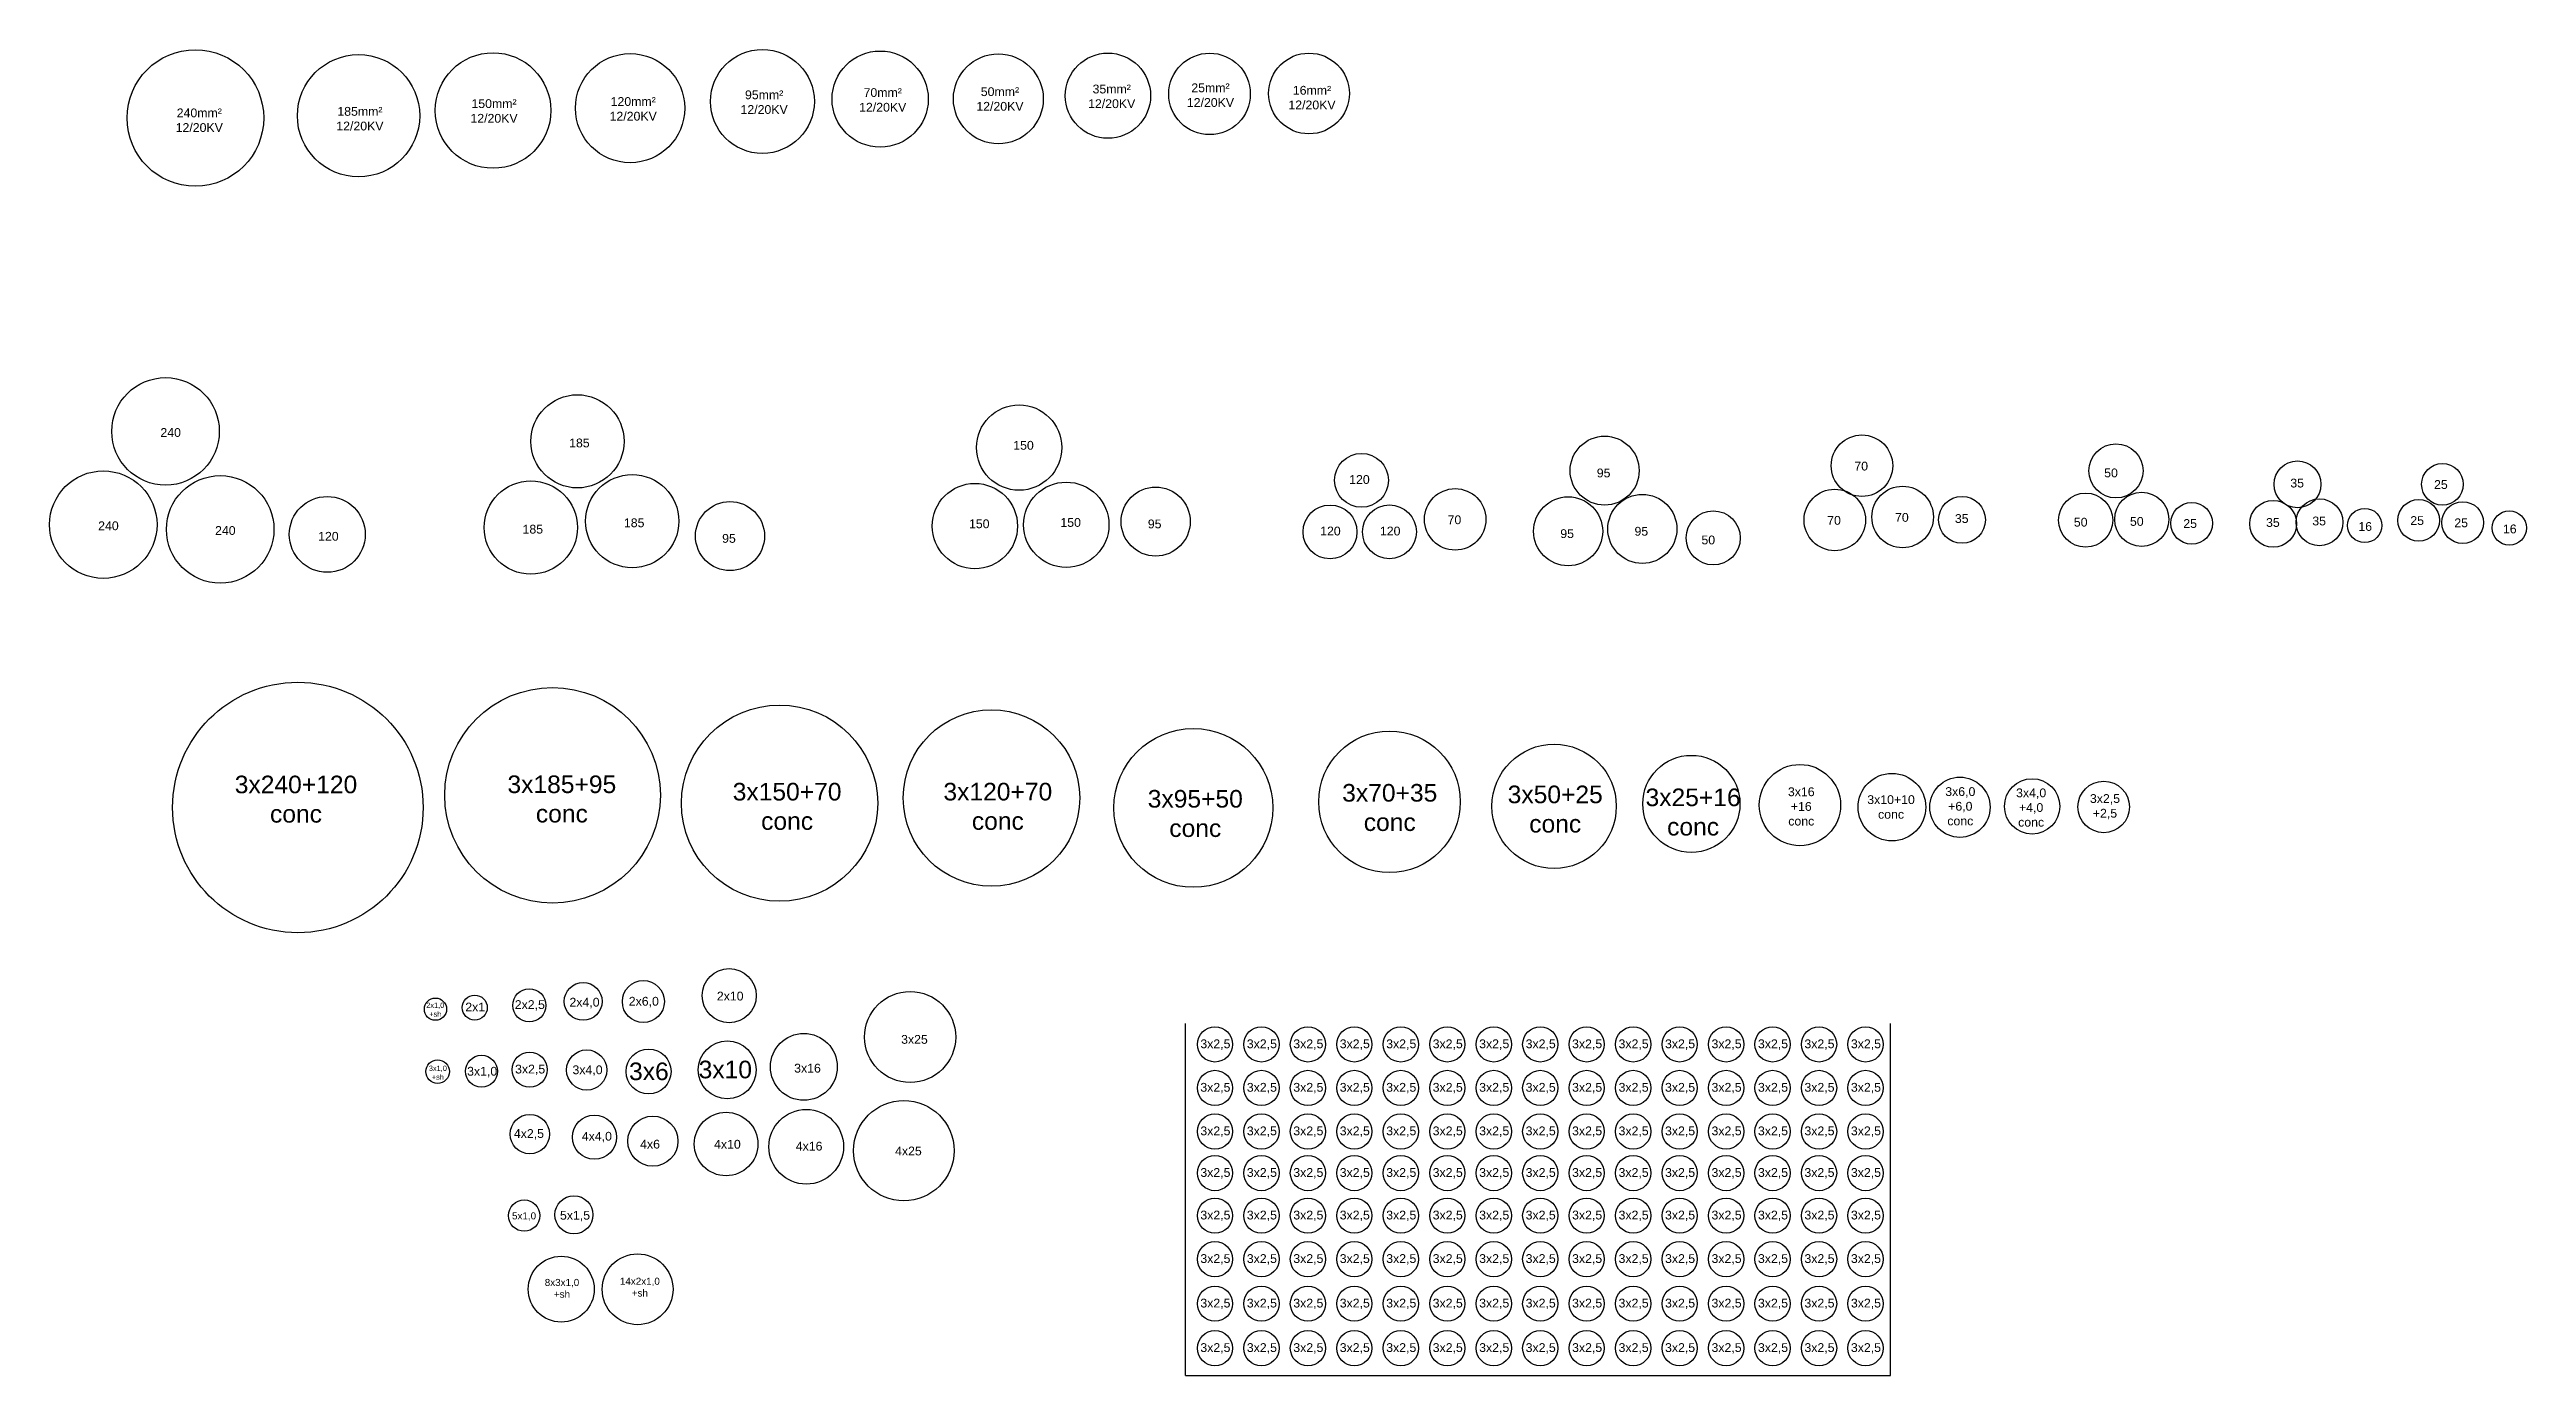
# Model space of a CAD drawing. Header units: millimetres. Extents: x 2239 to 2941, y 3402 to 3778.
import ezdxf

# ---------------------------------------------------------------- set-up
doc = ezdxf.new("R2010")
doc.units = ezdxf.units.MM
doc.styles.get("Standard").update_dxf_attribs({"font": 'arial.ttf'})

# ---------------------------------------------------------------- blocks, each defined once
blk = doc.blocks.new('G$CE91E9340')
blk.add_circle((35.55, 35.55), 35.55)
at = {"insert": (35.01, 37.89), "char_height": 5, "width": 39.1691, "attachment_point": 5}
blk.add_mtext('3x240+120 conc', dxfattribs=at)
blk = doc.blocks.new('G$C7A9256ED')
blk.add_circle((6.37, 6.37), 6.37)
at = {"insert": (6.45, 6.38), "char_height": 5, "width": 14.608, "attachment_point": 5}
blk.add_mtext('3x6', dxfattribs=at)
blk = doc.blocks.new('G$C7DEFD49B')
blk.add_circle((8.22, 8.22), 8.22)
at = {"insert": (7.66, 8.29), "char_height": 5, "width": 14.608, "attachment_point": 5}
blk.add_mtext('3x10', dxfattribs=at)
blk = doc.blocks.new('G$CB6ABA147')
blk.add_circle((4.69, 4.69), 4.7)
at = {"insert": (4.83, 4.67), "char_height": 2.5, "width": 14.608, "attachment_point": 5}
blk.add_mtext('2x2,5', dxfattribs=at)
blk = doc.blocks.new('G$CA159C4F4')
blk.add_circle((27.85, 27.85), 27.85)
at = {"insert": (29.99, 26.92), "char_height": 5, "width": 39.1691, "attachment_point": 5}
blk.add_mtext('3x150+70 conc', dxfattribs=at)
blk = doc.blocks.new('G$C28112C6A')
blk.add_circle((5.6, 5.6), 5.59)
at = {"insert": (5.35, 5.53), "char_height": 2.5, "width": 14.608, "attachment_point": 5}
blk.add_mtext('4x2,5', dxfattribs=at)
blk = doc.blocks.new('G$C62D8B23F')
blk.add_circle((5.01, 5.01), 5)
at = {"insert": (5.13, 4.95), "char_height": 2.5, "width": 14.608, "attachment_point": 5}
blk.add_mtext('3x2,5', dxfattribs=at)
blk = doc.blocks.new('G$C0779740E')
blk.add_circle((5.96, 5.96), 5.96)
at = {"insert": (6.09, 5.8), "char_height": 2.5, "width": 14.608, "attachment_point": 5}
blk.add_mtext('2x6,0', dxfattribs=at)
blk = doc.blocks.new('G$C5854BDB7')
blk.add_circle((5.37, 5.37), 5.37)
at = {"insert": (5.75, 4.91), "char_height": 2.5, "width": 14.608, "attachment_point": 5}
blk.add_mtext('2x4,0', dxfattribs=at)
blk = doc.blocks.new('G$C4535CDA1')
for centre in [(24.67, 34.39), (12.11, 12.11), (38.05, 12.48)]:
    blk.add_circle(centre, 12.11)
at = {"char_height": 2.5, "width": 14.608, "attachment_point": 5}
for insert in [(25.91, 35.02), (39.29, 13.12), (13.35, 12.74)]:
    blk.add_mtext('150', dxfattribs=dict(at, insert=insert))
blk = doc.blocks.new('G$C9EB80DD1')
blk.add_circle((4.53, 4.53), 4.53)
at = {"insert": (4.71, 4.31), "char_height": 2.5, "width": 14.608, "attachment_point": 5}
blk.add_mtext('3x1,0', dxfattribs=at)
blk = doc.blocks.new('G$C807C6C27')
blk.add_circle((9.5, 9.5), 9.5)
at = {"insert": (10.54, 9.12), "char_height": 2.5, "width": 14.608, "attachment_point": 5}
blk.add_mtext('3x16', dxfattribs=at)
blk = doc.blocks.new('G$C59B5E221')
blk.add_circle((8.73, 8.73), 8.73)
at = {"insert": (8.52, 8.6), "char_height": 2.5, "width": 14.608, "attachment_point": 5}
blk.add_mtext('70', dxfattribs=at)
blk = doc.blocks.new('G$C60C21184')
blk.add_circle((6.65, 6.65), 6.65)
at = {"insert": (6.57, 6.99), "char_height": 2.5, "width": 14.608, "attachment_point": 5}
blk.add_mtext('35', dxfattribs=at)
blk = doc.blocks.new('G$C7792AFF7')
blk.add_circle((6.27, 6.27), 6.26)
at = {"insert": (6.96, 6.29), "char_height": 2.5, "width": 14.608, "attachment_point": 5}
blk.add_mtext('4x4,0', dxfattribs=at)
blk = doc.blocks.new('G$C458D70A0')
blk.add_circle((10.6, 10.6), 10.6)
at = {"insert": (11.42, 10.76), "char_height": 2.5, "width": 14.608, "attachment_point": 5}
blk.add_mtext('4x16', dxfattribs=at)
blk = doc.blocks.new('G$C26CCA674')
blk.add_circle((22.55, 22.55), 22.55)
at = {"insert": (23.11, 20.93), "char_height": 5, "width": 39.1691, "attachment_point": 5}
blk.add_mtext('3x95+50 conc', dxfattribs=at)
blk = doc.blocks.new('G$C93381A81')
blk.add_circle((17.65, 17.65), 17.65)
at = {"insert": (17.96, 16.84), "char_height": 5, "width": 39.1691, "attachment_point": 5}
blk.add_mtext('3x50+25 conc', dxfattribs=at)
blk = doc.blocks.new('G$C2759CCCF')
blk.add_circle((13.79, 13.79), 13.79)
at = {"insert": (14.28, 11.45), "char_height": 5, "width": 39.1691, "attachment_point": 5}
blk.add_mtext('3x25+16 conc', dxfattribs=at)
blk = doc.blocks.new('G$CA641D9DF')
blk.add_circle((7.3, 7.3), 7.3)
at = {"insert": (7.67, 7.37), "char_height": 2.5, "width": 14.608, "attachment_point": 5}
blk.add_mtext('3x2,5\\P+2,5', dxfattribs=at)
blk = doc.blocks.new('G$C677D90C2')
blk.add_circle((7.12, 7.12), 7.12)
at = {"insert": (6.31, 6.26), "char_height": 2.5, "width": 14.608, "attachment_point": 5}
blk.add_mtext('4x6', dxfattribs=at)
blk = doc.blocks.new('G$C5A63C2D3')
blk.add_circle((7.85, 7.85), 7.85)
at = {"insert": (7.57, 7.5), "char_height": 2.5, "width": 14.608, "attachment_point": 5}
blk.add_mtext('3x4,0\\P+4,0\\Pconc', dxfattribs=at)
blk = doc.blocks.new('G$C49A6E8E6')
blk.add_circle((9.81, 9.81), 9.8)
at = {"insert": (9.52, 9.13), "char_height": 2.5, "width": 14.608, "attachment_point": 5}
blk.add_mtext('95', dxfattribs=at)
blk = doc.blocks.new('G$C160A3B41')
blk.add_circle((7.68, 7.68), 7.68)
at = {"insert": (6.28, 7.08), "char_height": 2.5, "width": 14.608, "attachment_point": 5}
blk.add_mtext('50', dxfattribs=at)
blk = doc.blocks.new('G$C4E3FB7B0')
blk.add_circle((9.02, 9.02), 9.02)
at = {"insert": (9.4, 8.94), "char_height": 2.5, "width": 14.608, "attachment_point": 5}
blk.add_mtext('4x10', dxfattribs=at)
blk = doc.blocks.new('G$CF66612BB')
blk.add_circle((5.92, 5.92), 5.92)
at = {"insert": (5.48, 5.84), "char_height": 2.5, "width": 14.608, "attachment_point": 5}
blk.add_mtext('25', dxfattribs=at)
blk = doc.blocks.new('G$CBA779358')
blk.add_circle((4.87, 4.87), 4.87)
at = {"insert": (5, 4.57), "char_height": 2.5, "width": 14.608, "attachment_point": 5}
blk.add_mtext('16', dxfattribs=at)
blk = doc.blocks.new('G$C789530F3')
blk.add_circle((25.05, 25.05), 25.05)
at = {"insert": (26.85, 22.65), "char_height": 5, "width": 39.1691, "attachment_point": 5}
blk.add_mtext('3x120+70 conc', dxfattribs=at)
blk = doc.blocks.new('G$CA10E1343')
blk.add_circle((7.68, 7.68), 7.68)
at = {"insert": (7.97, 7.54), "char_height": 2.5, "width": 14.608, "attachment_point": 5}
blk.add_mtext('2x10', dxfattribs=at)
blk = doc.blocks.new('G$C9429CCC4')
blk.add_circle((15.26, 15.26), 15.26)
at = {"insert": (16.72, 14.92), "char_height": 2.5, "width": 14.608, "attachment_point": 5}
blk.add_mtext('240', dxfattribs=at)
blk = doc.blocks.new('G$C576AC68D')
blk.add_circle((10.77, 10.77), 10.77)
at = {"insert": (11.09, 10.21), "char_height": 2.5, "width": 14.608, "attachment_point": 5}
blk.add_mtext('120', dxfattribs=at)
blk = doc.blocks.new('G$CB96F40F1')
blk.add_circle((5.72, 5.72), 5.72)
at = {"insert": (5.95, 5.56), "char_height": 2.5, "width": 14.608, "attachment_point": 5}
blk.add_mtext('3x4,0', dxfattribs=at)
blk = doc.blocks.new('G$C486D0F66')
blk.add_circle((30.6, 30.6), 30.6)
at = {"insert": (33.25, 29.52), "char_height": 5, "width": 39.1691, "attachment_point": 5}
blk.add_mtext('3x185+95\\Pconc', dxfattribs=at)
blk = doc.blocks.new('G$CB5C173F0')
blk.add_circle((9.6, 9.6), 9.6)
at = {"insert": (9.34, 9.63), "char_height": 2.5, "width": 14.608, "attachment_point": 5}
blk.add_mtext('3x10+10\\Pconc', dxfattribs=at)
blk = doc.blocks.new('G$C029F2C45')
blk.add_circle((20.1, 20.1), 20.1)
at = {"insert": (20.17, 18.47), "char_height": 5, "width": 14.608, "attachment_point": 5}
blk.add_mtext('3x70+35\\Pconc', dxfattribs=at)
blk = doc.blocks.new('G$CFB446723')
blk.add_circle((13.24, 13.24), 13.23)
at = {"insert": (13.8, 12.76), "char_height": 2.5, "width": 14.608, "attachment_point": 5}
blk.add_mtext('185', dxfattribs=at)
blk = doc.blocks.new('G$CF8671ED6')
blk.add_circle((19.4, 19.4), 19.4)
at = {"insert": (20.51, 18.75), "char_height": 2.5, "width": 14.608, "attachment_point": 5}
blk.add_mtext('240mm²\\P12/20KV', dxfattribs=at)
blk = doc.blocks.new('G$C490366D0')
blk.add_circle((17.35, 17.35), 17.35)
at = {"insert": (17.74, 16.49), "char_height": 2.5, "width": 14.608, "attachment_point": 5}
blk.add_mtext('185mm²\\P12/20KV', dxfattribs=at)
blk = doc.blocks.new('G$C3EC1A367')
blk.add_circle((16.4, 16.4), 16.4)
at = {"insert": (16.67, 16.26), "char_height": 2.5, "width": 14.608, "attachment_point": 5}
blk.add_mtext('150mm²\\P12/20KV', dxfattribs=at)
blk = doc.blocks.new('G$CA894820A')
blk.add_circle((15.5, 15.5), 15.5)
at = {"insert": (16.38, 15.29), "char_height": 2.5, "width": 14.608, "attachment_point": 5}
blk.add_mtext('120mm²\\P12/20KV', dxfattribs=at)
blk = doc.blocks.new('G$CE3ED98BE')
blk.add_circle((14.75, 14.75), 14.75)
at = {"insert": (15.25, 14.53), "char_height": 2.5, "width": 14.608, "attachment_point": 5}
blk.add_mtext('95mm²\\P12/20KV', dxfattribs=at)
blk = doc.blocks.new('G$C0AA74D2F')
blk.add_circle((13.65, 13.65), 13.65)
at = {"insert": (14.37, 13.4), "char_height": 2.5, "width": 14.608, "attachment_point": 5}
blk.add_mtext('70mm²\\P12/20KV', dxfattribs=at)
blk = doc.blocks.new('G$C87A7CD56')
blk.add_circle((12.75, 12.75), 12.75)
at = {"insert": (13.2, 12.7), "char_height": 2.5, "width": 14.608, "attachment_point": 5}
blk.add_mtext('50mm²\\P12/20KV', dxfattribs=at)
blk = doc.blocks.new('G$C5835DD1A')
blk.add_circle((12.1, 12.1), 12.1)
at = {"insert": (13.17, 11.9), "char_height": 2.5, "width": 14.608, "attachment_point": 5}
blk.add_mtext('35mm²\\P12/20KV', dxfattribs=at)
blk = doc.blocks.new('G$CBAC10580')
blk.add_circle((11.57, 11.57), 11.57)
at = {"insert": (11.83, 11.2), "char_height": 2.5, "width": 14.608, "attachment_point": 5}
blk.add_mtext('25mm²\\P12/20KV', dxfattribs=at)
blk = doc.blocks.new('G$CAC615B75')
blk.add_circle((11.46, 11.46), 11.46)
at = {"insert": (12.31, 10.27), "char_height": 2.5, "width": 14.608, "attachment_point": 5}
blk.add_mtext('16mm²\\P12/20KV', dxfattribs=at)
blk = doc.blocks.new('G$C602BEBEF')
blk.add_circle((8.55, 8.55), 8.55)
at = {"insert": (8.66, 8.81), "char_height": 2.5, "width": 14.608, "attachment_point": 5}
blk.add_mtext('3x6,0\\P+6,0\\Pconc', dxfattribs=at)
blk = doc.blocks.new('G$C307A96AD')
blk.add_circle((11.55, 11.55), 11.55)
at = {"insert": (11.94, 11.16), "char_height": 2.5, "width": 14.608, "attachment_point": 5}
blk.add_mtext('3x16\\P+16\\Pconc', dxfattribs=at)
blk = doc.blocks.new('G$C9EFBBB76')
for centre in [(16.57, 22.3), (7.64, 7.64), (24.51, 7.66)]:
    blk.add_circle(centre, 7.64)
at = {"char_height": 2.5, "width": 14.608, "attachment_point": 5}
for insert in [(15.99, 22.51), (7.75, 7.88), (24.72, 7.88)]:
    blk.add_mtext('120', dxfattribs=dict(at, insert=insert))
blk = doc.blocks.new('G$CA78C725B')
blk.add_circle((14.26, 14.26), 14.26)
at = {"insert": (15.56, 14.15), "char_height": 2.5, "width": 14.608, "attachment_point": 5}
blk.add_mtext('4x25', dxfattribs=at)
blk = doc.blocks.new('G$C88B06C70')
blk.add_circle((12.93, 12.93), 12.93)
at = {"insert": (14.15, 12.24), "char_height": 2.5, "width": 14.608, "attachment_point": 5}
blk.add_mtext('3x25', dxfattribs=at)
blk = doc.blocks.new('G$C943A9663')
blk.add_circle((3.55, 3.55), 3.55)
at = {"insert": (3.68, 3.71), "char_height": 2.5, "width": 14.608, "attachment_point": 5}
blk.add_mtext('2x1', dxfattribs=at)
blk = doc.blocks.new('G$CE3773254')
blk.add_circle((4.45, 4.45), 4.45)
at = {"insert": (4.42, 4.19), "char_height": 2, "width": 14.608, "attachment_point": 5}
blk.add_mtext('5x1,0', dxfattribs=at)
blk = doc.blocks.new('G$CFA714C3A')
at = {"color": 7}
blk.add_circle((5.4, 5.4), 5.4, dxfattribs=at)
at = {"insert": (5.7, 5.04), "char_height": 2.5, "width": 14.608, "attachment_point": 5}
blk.add_mtext('5x1,5', dxfattribs=at)
blk = doc.blocks.new('G$CB03BA2DE')
blk.add_circle((3.15, 3.15), 3.15)
at = {"insert": (3.09, 3), "char_height": 1.5, "width": 14.608, "attachment_point": 5}
blk.add_mtext('2x1,0\\P+sh', dxfattribs=at)
blk = doc.blocks.new('G$CD40039C9')
blk.add_circle((3.35, 3.35), 3.35)
at = {"insert": (3.42, 3.03), "char_height": 1.5, "width": 14.608, "attachment_point": 5}
blk.add_mtext('3x1,0\\P+sh', dxfattribs=at)
blk = doc.blocks.new('G$CAC889943')
blk.add_circle((10.05, 10.05), 10.05)
at = {"insert": (10.69, 10.65), "char_height": 2, "width": 14.608, "attachment_point": 5}
blk.add_mtext('14x2x1,0\\P+sh', dxfattribs=at)
blk = doc.blocks.new('G$CB60E37CE')
blk.add_circle((9.35, 9.35), 9.35)
at = {"insert": (9.56, 9.6), "char_height": 2, "width": 14.608, "attachment_point": 5}
blk.add_mtext('8x3x1,0\\P+sh', dxfattribs=at)
blk = doc.blocks.new('G$CBB28B28F')
blk.add_blockref('G$C62D8B23F', (0, 0))

msp = doc.modelspace()

# ---------------------------------------------------------------- linework, layer by layer
for p, q in [((2560.93, 3401.61), (2560.93, 3501.61)), ((2760.93, 3401.61), (2760.93, 3501.61)), ((2560.93, 3401.61), (2760.93, 3401.61))]:
    msp.add_line(p, q)

# ---------------------------------------------------------------- block references
for name, p in [('G$CF8671ED6', (2260.49, 3739.31)), ('G$C490366D0', (2308.85, 3742.01)), ('G$C3EC1A367', (2347.98, 3744.43)), ('G$CA894820A', (2387.77, 3746)), ('G$CE3ED98BE', (2426.06, 3748.66)), ('G$C0AA74D2F', (2460.59, 3750.43)), ('G$C87A7CD56', (2495.03, 3751.39)), ('G$C5835DD1A', (2526.78, 3752.94)), ('G$CBAC10580', (2556.15, 3753.98)), ('G$CAC615B75', (2584.48, 3754.21)), ('G$C9429CCC4', (2256.16, 3654.46)), ('G$CFB446723', (2375.08, 3653.65)), ('G$C4535CDA1', (2489.01, 3630.72)), ('G$C9EFBBB76', (2594.27, 3633.52)), ('G$C49A6E8E6', (2670.04, 3648.76)), ('G$C59B5E221', (2744.14, 3651.24)), ('G$C160A3B41', (2817.28, 3650.83)), ('G$C9429CCC4', (2238.5, 3627.97)), ('G$C9429CCC4', (2271.68, 3626.63)), ('G$CFB446723', (2361.86, 3629.17)), ('G$CFB446723', (2390.63, 3630.98)), ('G$C60C21184', (2869.82, 3648.03)), ('G$CF66612BB', (2911.7, 3648.76)), ('G$C576AC68D', (2306.55, 3629.69)), ('G$C49A6E8E6', (2421.81, 3630.18)), ('G$C49A6E8E6', (2542.62, 3634.29)), ('G$C59B5E221', (2628.7, 3636)), ('G$C49A6E8E6', (2659.68, 3631.53)), ('G$C49A6E8E6', (2680.74, 3632.2)), ('G$C59B5E221', (2736.43, 3635.83)), ('G$C59B5E221', (2755.69, 3636.68)), ('G$C60C21184', (2774.62, 3637.96)), ('G$C160A3B41', (2808.67, 3636.83)), ('G$C160A3B41', (2824.6, 3637.05)), ('G$CF66612BB', (2840.53, 3637.69)), ('G$C60C21184', (2862.93, 3636.83)), ('G$C60C21184', (2876.06, 3637.26)), ('G$CF66612BB', (2904.96, 3638.53)), ('G$CF66612BB', (2917.45, 3637.89)), ('G$C160A3B41', (2702.98, 3631.79)), ('G$CBA779358', (2890.7, 3638.12)), ('G$CBA779358', (2931.73, 3637.43)), ('G$CE91E9340', (2273.44, 3527.36)), ('G$C486D0F66', (2350.65, 3535.78)), ('G$CA159C4F4', (2417.84, 3536.28)), ('G$C789530F3', (2480.78, 3540.56)), ('G$C26CCA674', (2540.56, 3540.25)), ('G$C029F2C45', (2598.69, 3544.41)), ('G$C93381A81', (2647.86, 3545.59)), ('G$C2759CCCF', (2690.67, 3550.14)), ('G$C307A96AD', (2723.71, 3552.03)), ('G$CB5C173F0', (2751.79, 3553.41)), ('G$C602BEBEF', (2772.13, 3554.43)), ('G$C5A63C2D3', (2793.32, 3555.38)), ('G$CA641D9DF', (2814.18, 3555.76)), ('G$CA10E1343', (2423.71, 3501.8)), ('G$CB03BA2DE', (2344.88, 3502.48)), ('G$C943A9663', (2355.63, 3502.53)), ('G$CB6ABA147', (2369.98, 3502.03)), ('G$C5854BDB7', (2384.58, 3502.47)), ('G$C0779740E', (2401.07, 3501.85)), ('G$C88B06C70', (2469.82, 3484.8)), ('G$CB96F40F1', (2385.24, 3482.63)), ('G$C7A9256ED', (2402.15, 3481.57)), ('G$C7DEFD49B', (2422.63, 3480.18)), ('G$C807C6C27', (2443.08, 3479.75)), ('G$CBB28B28F', (2564.25, 3490.62)), ('G$CBB28B28F', (2577.44, 3490.62)), ('G$CBB28B28F', (2590.63, 3490.62)), ('G$CBB28B28F', (2603.81, 3490.62)), ('G$CBB28B28F', (2617, 3490.62)), ('G$CBB28B28F', (2630.19, 3490.62)), ('G$CBB28B28F', (2643.38, 3490.62)), ('G$CBB28B28F', (2656.57, 3490.62)), ('G$CBB28B28F', (2669.75, 3490.62)), ('G$CBB28B28F', (2682.94, 3490.62)), ('G$CBB28B28F', (2696.13, 3490.62)), ('G$CBB28B28F', (2709.32, 3490.62)), ('G$CBB28B28F', (2722.5, 3490.62)), ('G$CBB28B28F', (2735.69, 3490.62)), ('G$CBB28B28F', (2748.88, 3490.62)), ('G$CD40039C9', (2345.29, 3484.56)), ('G$C9EB80DD1', (2356.57, 3483.47)), ('G$C62D8B23F', (2369.77, 3483.44)), ('G$CBB28B28F', (2564.25, 3478.26)), ('G$CBB28B28F', (2577.44, 3478.26)), ('G$CBB28B28F', (2590.63, 3478.26)), ('G$CBB28B28F', (2603.81, 3478.26)), ('G$CBB28B28F', (2617, 3478.26)), ('G$CBB28B28F', (2630.19, 3478.26)), ('G$CBB28B28F', (2643.38, 3478.26)), ('G$CBB28B28F', (2656.57, 3478.26)), ('G$CBB28B28F', (2669.75, 3478.26)), ('G$CBB28B28F', (2682.94, 3478.26)), ('G$CBB28B28F', (2696.13, 3478.26)), ('G$CBB28B28F', (2709.32, 3478.26)), ('G$CBB28B28F', (2722.5, 3478.26)), ('G$CBB28B28F', (2735.69, 3478.26)), ('G$CBB28B28F', (2748.88, 3478.26)), ('G$CA78C725B', (2466.7, 3451.19)), ('G$C28112C6A', (2369.21, 3464.56)), ('G$C7792AFF7', (2386.88, 3463.02)), ('G$C677D90C2', (2402.62, 3461.03)), ('G$C4E3FB7B0', (2421.49, 3458.32)), ('G$C458D70A0', (2442.66, 3455.96)), ('G$CBB28B28F', (2564.25, 3465.89)), ('G$CBB28B28F', (2577.44, 3465.89)), ('G$CBB28B28F', (2590.63, 3465.89)), ('G$CBB28B28F', (2603.81, 3465.89)), ('G$CBB28B28F', (2617, 3465.89)), ('G$CBB28B28F', (2630.19, 3465.89)), ('G$CBB28B28F', (2643.38, 3465.89)), ('G$CBB28B28F', (2656.57, 3465.89)), ('G$CBB28B28F', (2669.75, 3465.89)), ('G$CBB28B28F', (2682.94, 3465.89)), ('G$CBB28B28F', (2696.13, 3465.89)), ('G$CBB28B28F', (2709.32, 3465.89)), ('G$CBB28B28F', (2722.5, 3465.89)), ('G$CBB28B28F', (2735.69, 3465.89)), ('G$CBB28B28F', (2748.88, 3465.89)), ('G$CBB28B28F', (2564.25, 3454.08)), ('G$CBB28B28F', (2577.44, 3454.08)), ('G$CBB28B28F', (2590.63, 3454.08)), ('G$CBB28B28F', (2603.81, 3454.08)), ('G$CBB28B28F', (2617, 3454.08)), ('G$CBB28B28F', (2630.19, 3454.08)), ('G$CBB28B28F', (2643.38, 3454.08)), ('G$CBB28B28F', (2656.57, 3454.08)), ('G$CBB28B28F', (2669.75, 3454.08)), ('G$CBB28B28F', (2682.94, 3454.08)), ('G$CBB28B28F', (2696.13, 3454.08)), ('G$CBB28B28F', (2709.32, 3454.08)), ('G$CBB28B28F', (2722.5, 3454.08)), ('G$CBB28B28F', (2735.69, 3454.08)), ('G$CBB28B28F', (2748.88, 3454.08)), ('G$CBB28B28F', (2564.25, 3441.99)), ('G$CBB28B28F', (2577.44, 3441.99)), ('G$CBB28B28F', (2590.63, 3441.99)), ('G$CBB28B28F', (2603.81, 3441.99)), ('G$CBB28B28F', (2617, 3441.99)), ('G$CBB28B28F', (2630.19, 3441.99)), ('G$CBB28B28F', (2643.38, 3441.99)), ('G$CBB28B28F', (2656.57, 3441.99)), ('G$CBB28B28F', (2669.75, 3441.99)), ('G$CBB28B28F', (2682.94, 3441.99)), ('G$CBB28B28F', (2696.13, 3441.99)), ('G$CBB28B28F', (2709.32, 3441.99)), ('G$CBB28B28F', (2722.5, 3441.99)), ('G$CBB28B28F', (2735.69, 3441.99)), ('G$CBB28B28F', (2748.88, 3441.99)), ('G$CE3773254', (2368.76, 3442.56)), ('G$CBB28B28F', (2564.25, 3429.63)), ('G$CBB28B28F', (2577.44, 3429.63)), ('G$CBB28B28F', (2590.63, 3429.63)), ('G$CBB28B28F', (2603.81, 3429.63)), ('G$CBB28B28F', (2617, 3429.63)), ('G$CBB28B28F', (2630.19, 3429.63)), ('G$CBB28B28F', (2643.38, 3429.63)), ('G$CBB28B28F', (2656.57, 3429.63)), ('G$CBB28B28F', (2669.75, 3429.63)), ('G$CBB28B28F', (2682.94, 3429.63)), ('G$CBB28B28F', (2696.13, 3429.63)), ('G$CBB28B28F', (2709.32, 3429.63)), ('G$CBB28B28F', (2722.5, 3429.63)), ('G$CBB28B28F', (2735.69, 3429.63)), ('G$CBB28B28F', (2748.88, 3429.63)), ('G$CB60E37CE', (2374.38, 3416.76)), ('G$CAC889943', (2395.35, 3416.04)), ('G$CBB28B28F', (2564.25, 3416.99)), ('G$CBB28B28F', (2577.44, 3416.99)), ('G$CBB28B28F', (2590.63, 3416.99)), ('G$CBB28B28F', (2603.81, 3416.99)), ('G$CBB28B28F', (2617, 3416.99)), ('G$CBB28B28F', (2630.19, 3416.99)), ('G$CBB28B28F', (2643.38, 3416.99)), ('G$CBB28B28F', (2656.57, 3416.99)), ('G$CBB28B28F', (2669.75, 3416.99)), ('G$CBB28B28F', (2682.94, 3416.99)), ('G$CBB28B28F', (2696.13, 3416.99)), ('G$CBB28B28F', (2709.32, 3416.99)), ('G$CBB28B28F', (2722.5, 3416.99)), ('G$CBB28B28F', (2735.69, 3416.99)), ('G$CBB28B28F', (2748.88, 3416.99)), ('G$CBB28B28F', (2564.25, 3404.35)), ('G$CBB28B28F', (2577.44, 3404.35)), ('G$CBB28B28F', (2590.63, 3404.35)), ('G$CBB28B28F', (2603.81, 3404.35)), ('G$CBB28B28F', (2617, 3404.35)), ('G$CBB28B28F', (2630.19, 3404.35)), ('G$CBB28B28F', (2643.38, 3404.35)), ('G$CBB28B28F', (2656.57, 3404.35)), ('G$CBB28B28F', (2669.75, 3404.35)), ('G$CBB28B28F', (2682.94, 3404.35)), ('G$CBB28B28F', (2696.13, 3404.35)), ('G$CBB28B28F', (2709.32, 3404.35)), ('G$CBB28B28F', (2722.5, 3404.35)), ('G$CBB28B28F', (2735.69, 3404.35)), ('G$CBB28B28F', (2748.88, 3404.35))]:
    msp.add_blockref(name, p)
at = {"color": 6}
msp.add_blockref('G$CFA714C3A', (2381.94, 3441.84), dxfattribs=at)

doc.saveas('drawing.dxf')
